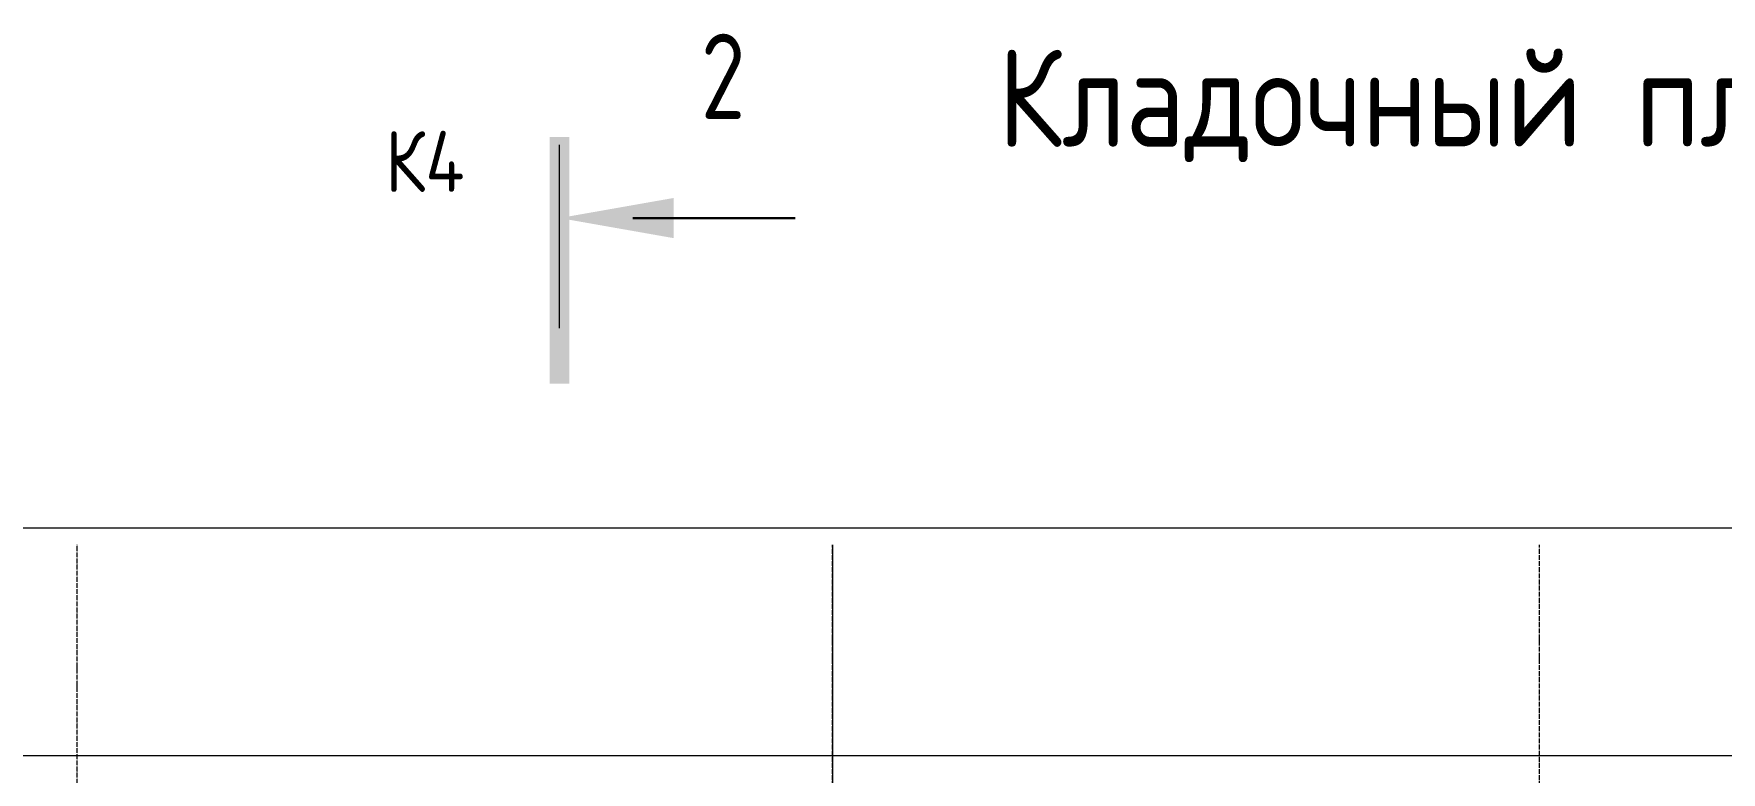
# Model space of a CAD drawing. Header units: millimetres. Extents: x -3689 to 3021565, y -698052 to -604547.
# Drawn here: x 2690919 to 2697842, y -635121 to -632090 of the extents above; entities that cross this region are included whole.
import ezdxf

# ---------------------------------------------------------------- set-up
doc = ezdxf.new("R2010")
doc.units = ezdxf.units.MM
doc.linetypes.add('_ШПТ__20_т__2_5__Линия сетки', pattern=[25, 20, -2.5, 0, -2.5])
doc.linetypes.add('CENTER', pattern=[50.8, 31.75, -6.35, 6.35, -6.35])
doc.layers.get('0').update_dxf_attribs({"lineweight": 0})
for name, color, linetype, lineweight in [('Марки помещений', 7, 'Continuous', 20), ('Обобщенные модели', 7, 'Continuous', 18), ('ОСИ', 251, 'CENTER', 18), ('Перекрытия', 7, 'Continuous', 18), ('Разрезы', 7, 'Continuous', 9)]:
    doc.layers.add(name, color=color, linetype=linetype, lineweight=lineweight)
doc.styles.add('GOST Common_1', font='GOST_Common.ttf', dxfattribs={"width": 0.9, "height": 210})
doc.styles.add('GOST Common_2', font='GOST_Common.ttf', dxfattribs={"width": 0.8, "height": 350})

# ---------------------------------------------------------------- blocks, each defined once
blk = doc.blocks.new('190_ФЭ_Цоколь_Типовой - ФЭ-Ц1_140х80-1287199-_О__L1_0_000_')
at = {"layer": 'Обобщенные модели'}
blk.add_line((11705, 12433.1), (33695, 12433.1), dxfattribs=at)
blk = doc.blocks.new('Разрез - Номер вида сзади_3_5 мм-64069-_О__L1_0_000_')
at = {"layer": 'Разрезы'}
for points in [[(9.798, 0.404), (9.798, -0.394), (-0.333, -0.394), (-0.333, 0.404)], [(2.176, -4.675), (3, 0), (3.824, -4.675)]]:
    blk.add_hatch(color=256, dxfattribs=at).paths.add_polyline_path(points, flags=0)
at = {"layer": 'Разрезы', "lineweight": 30}
blk.add_line((3, -3), (3, -9.663), dxfattribs=at)

msp = doc.modelspace()

# ---------------------------------------------------------------- linework, layer by layer
msp.add_line((2694196.7647, -634187.5211), (2694196.7647, -647943.7018))
at = {"layer": 'ОСИ', "color": 1, "linetype": '_ШПТ__20_т__2_5__Линия сетки', "true_color": 0xff0000}
msp.add_line((2691096.7647, -651005.9675), (2691096.7647, -634187.5211), dxfattribs=at)
at = {"layer": 'ОСИ', "linetype": '_ШПТ__20_т__2_5__Линия сетки'}
for p, q in [((2694196.7647, -651518.5254), (2694196.7647, -634187.5211)), ((2697096.7647, -651518.5254), (2697096.7647, -634187.5211))]:
    msp.add_line(p, q, dxfattribs=at)
at = {"layer": 'Перекрытия'}
msp.add_line((2688366.7647, -634117.5597), (2709226.7647, -634117.5597), dxfattribs=at)
at = {"layer": 'Разрезы'}
msp.add_line((2693076.7647, -633298.1711), (2693076.7647, -632546.7092), dxfattribs=at)

# ---------------------------------------------------------------- block references
at = {"layer": 'Обобщенные модели'}
msp.add_blockref('190_ФЭ_Цоколь_Типовой - ФЭ-Ц1_140х80-1287199-_О__L1_0_000_', (2676096.7647, -647485.5597), dxfattribs=at)
at = {"layer": 'Разрезы', "lineweight": 50, "extrusion": (0, 0, -1), "xscale": 99.99999999999993, "yscale": 99.99999999999993, "zscale": 99.99999999999993, "rotation": 270.0000000000002}
msp.add_blockref('Разрез - Номер вида сзади_3_5 мм-64069-_О__L1_0_000_', (-2693076.7647, -632546.7092), dxfattribs=at)

# ---------------------------------------------------------------- texts
at = {"layer": 'Марки помещений', "lineweight": 9, "attachment_point": 1, "style": 'GOST Common_1'}
for s, insert, char_height, width in [('Кладочный план стен и перегородок на отм. 0.000', (2694874.3812, -632153.6444), 400, 14435.907651), ('К4', (2692361.011, -632489.1061), 250, 223.670812)]:
    msp.add_mtext(s, dxfattribs=dict(at, insert=insert, char_height=char_height, width=width))
at = {"layer": 'Разрезы', "insert": (2693656.1651, -632090.1665), "char_height": 350, "width": 243.713, "attachment_point": 1, "style": 'GOST Common_2'}
msp.add_mtext('\\fGOST Common|b0|i0|c204|p34|;\\W.8;2', dxfattribs=at)

doc.saveas('drawing.dxf')
